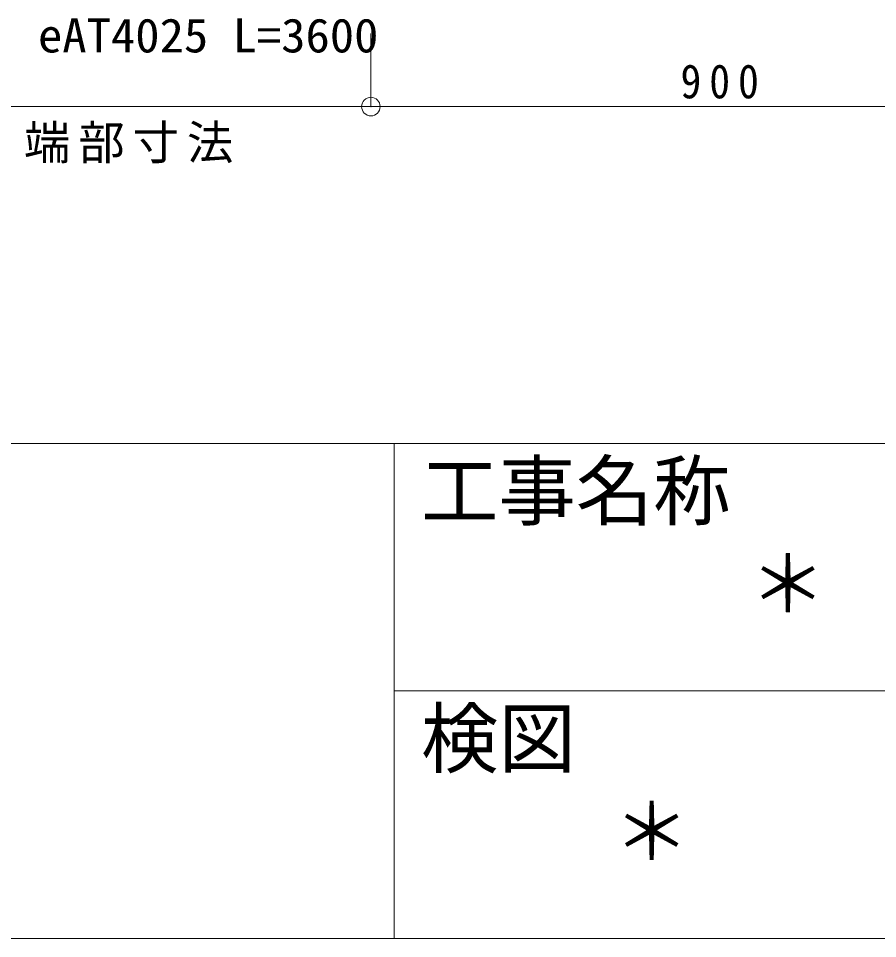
# Model space of a CAD drawing. Units: millimetres at full size, sheet at 1:40; details may follow other scales. Extents: x -7707 to 7893, y -5335 to 5359.
# Drawn here: x 8 to 1118, y -5241 to -4051 of the extents above; entities that cross this region are included whole.
import ezdxf
from ezdxf.enums import TextEntityAlignment as Align

# ---------------------------------------------------------------- set-up
doc = ezdxf.new("R2010")
doc.units = ezdxf.units.MM
doc.header["$LTSCALE"] = 40
doc.header["$PDMODE"] = 32
doc.header["$PDSIZE"] = 24
for name, color, linetype, lineweight in [('7-5_寸法', 4, 'Continuous', 9), ('7-6_文字', 7, 'Continuous', 18), ('F-3_メインクロス', 7, 'Continuous', 18), ('F-6_文字', 7, 'Continuous', 18)]:
    doc.layers.add(name, color=color, linetype=linetype, lineweight=lineweight)
doc.styles.add('ＭＳ ゴシック', font='')
doc.styles.get('ＭＳ ゴシック').set_extended_font_data('MS Gothic')

msp = doc.modelspace()

# ---------------------------------------------------------------- linework, layer by layer
at = {"layer": '7-5_寸法'}
for p, q in [((462.97, -4165.38), (462.97, -4071.03)), ((-137.03, -4165.38), (462.97, -4165.38)), ((462.97, -4165.38), (1362.97, -4165.38))]:
    msp.add_line(p, q, dxfattribs=at)
at = {"layer": '7-5_寸法', "color": 7}
msp.add_point((462.97, -4165.38), dxfattribs=at)
at = {"layer": 'F-3_メインクロス', "color": 3}
for p, q in [((-7706.82, -4600.52), (7893.18, -4600.52)), ((493.18, -4600.52), (493.18, -5240.52)), ((-7706.82, -5240.52), (7893.18, -5240.52))]:
    msp.add_line(p, q, dxfattribs=at)
at = {"layer": 'F-3_メインクロス'}
msp.add_line((493.18, -4920.52), (7893.18, -4920.52), dxfattribs=at)

# ---------------------------------------------------------------- texts
at = {"layer": '7-5_寸法', "color": 7, "char_height": 43.99, "attachment_point": 7, "style": 'ＭＳ ゴシック'}
for s, insert in [('\\T1.38;\\W0.9;900', (862.97, -4155.38)), ('\\T1.17;端部寸法', (14.66, -4238.62))]:
    msp.add_mtext(s, dxfattribs=dict(at, insert=insert))
at = {"layer": '7-6_文字', "style": 'ＭＳ ゴシック', "width": 1.05}
msp.add_text('eAT4025 L=3600', height=43.99, dxfattribs=at).set_placement((32.81, -4108.58), align=Align.BOTTOM_LEFT)
at = {"layer": 'F-6_文字', "style": 'ＭＳ ゴシック'}
for s, p in [('工事名称', (527.7, -4720.52)), ('＊', (951.7, -4840.52)), ('検図', (527.7, -5040.52)), ('＊', (775.7, -5160.52))]:
    msp.add_text(s, height=73.31, dxfattribs=at).set_placement(p, align=Align.BOTTOM_LEFT)

doc.saveas('drawing.dxf')
